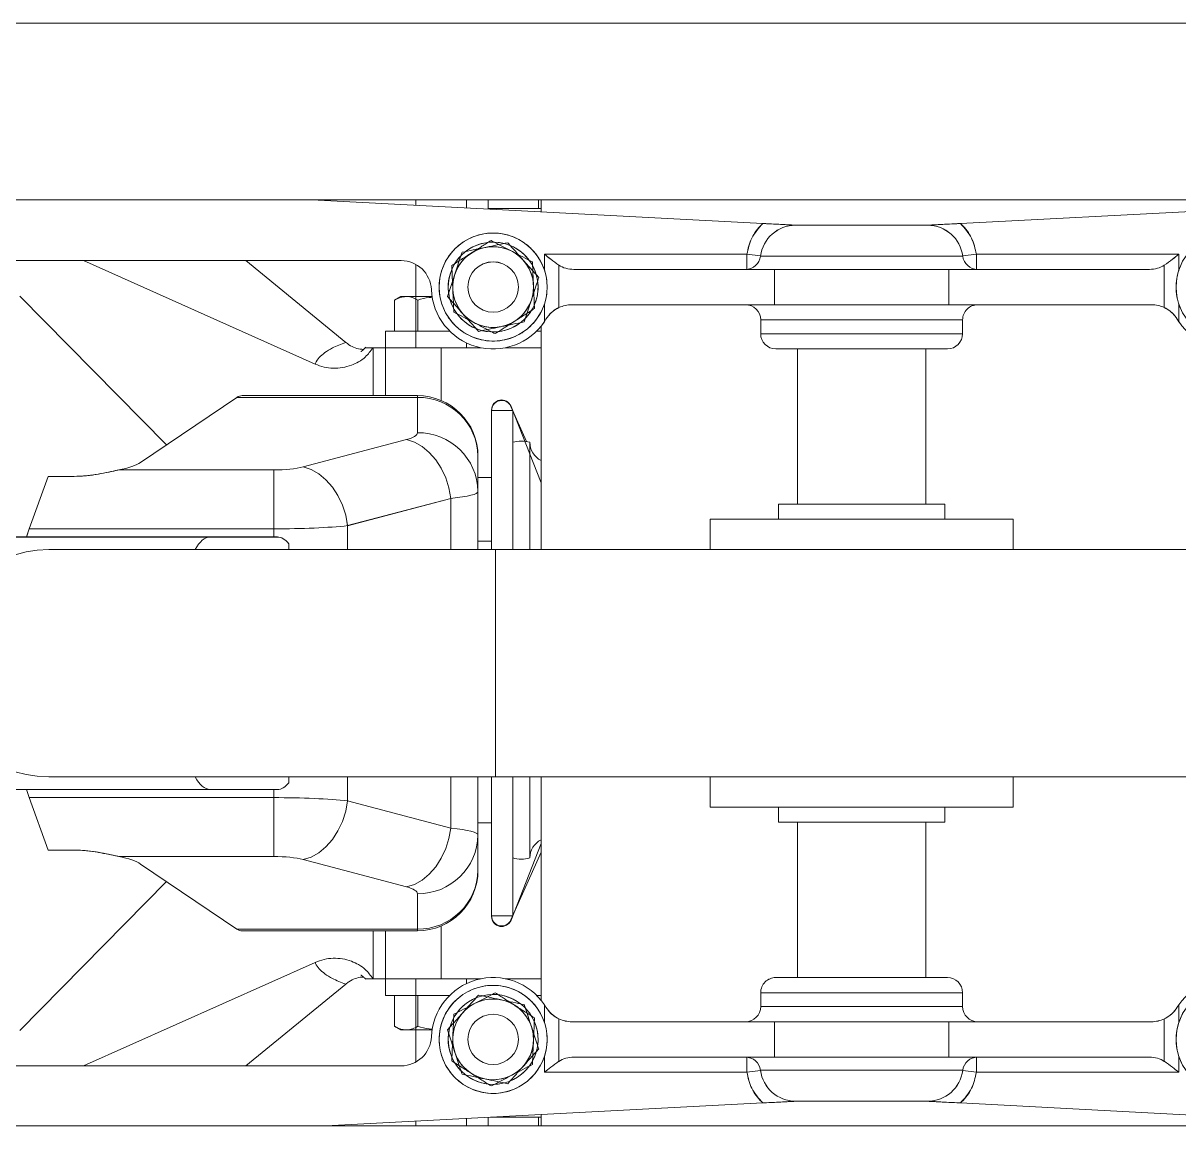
# Model space of a CAD drawing. Header units: inches. Extents: x -1851 to 6314, y -1304 to 4687.
# Drawn here: x -1573.46 to -1562.98, y 2500.35 to 2510.35 of the extents above; entities that cross this region are included whole.
import ezdxf

# ---------------------------------------------------------------- set-up
doc = ezdxf.new("R2010")
doc.units = ezdxf.units.IN
doc.header["$MEASUREMENT"] = 0
doc.layers.add('E-ARRY-TABL', color=9, linetype='Continuous')

# ---------------------------------------------------------------- blocks, each defined once
blk = doc.blocks.new('2.2.1_8 Mid Plan View')
at = {"color": 7, "linetype": 'Continuous', "lineweight": 15}
for p, q in [((26.705, -3.73684), (26.705, 2.68042)), ((27.3067, 2.68042), (27.3067, -3.73684)), ((27.42153, 2.56559), (27.42153, -3.62201)), ((27.29133, -0.46404), (27.3067, -0.17084)), ((26.71988, -0.46404), (26.705, -0.18001)), ((26.93179, -0.29035), (26.93179, -0.42979)), ((27.07942, -0.42979), (27.07942, -0.29035)), ((26.73986, -0.45363), (26.73986, -0.32202)), ((26.78367, -0.32202), (26.78211, -0.32303)), ((27.22911, -0.32303), (27.22754, -0.32202)), ((27.27135, -0.32202), (27.27135, -0.45363)), ((26.77453, -0.33148), (26.74694, -0.33148)), ((27.26428, -0.33148), (27.23668, -0.33148)), ((26.7497, -0.47148), (26.7497, -0.34118)), ((26.77267, -0.33983), (26.77267, -0.47148)), ((27.23854, -0.47148), (27.23854, -0.33983)), ((27.26151, -0.34118), (27.26151, -0.47148)), ((26.9121, -0.62663), (26.9121, -0.42979)), ((26.9121, -0.42979), (26.93179, -0.42979)), ((26.93179, -0.62663), (26.93179, -0.42979)), ((27.07942, -0.62663), (27.07942, -0.42979)), ((27.07942, -0.42979), (27.09911, -0.42979)), ((27.09911, -0.62663), (27.09911, -0.42979)), ((26.79153, -0.46259), (26.78251, -0.46259)), ((27.2287, -0.46259), (27.21968, -0.46259)), ((26.7497, -0.47148), (26.77267, -0.47148)), ((26.7497, -0.58494), (26.7497, -0.47148)), ((26.77267, -0.47148), (26.77267, -0.58494)), ((26.80138, -0.47244), (26.80138, -0.58398)), ((27.20984, -0.58398), (27.20984, -0.47244)), ((27.23854, -0.58494), (27.23854, -0.47148)), ((27.26151, -0.47148), (27.23854, -0.47148)), ((27.26151, -0.47148), (27.26151, -0.58494)), ((26.9121, -0.47408), (26.90226, -0.47408)), ((26.90226, -0.58234), (26.90226, -0.47408)), ((27.10895, -0.47408), (27.09911, -0.47408)), ((27.10895, -0.58234), (27.10895, -0.47408)), ((26.721, -0.48573), (26.72097, -0.48487)), ((26.721, -0.57112), (26.721, -0.4853)), ((26.90226, -0.48654), (26.80138, -0.48654)), ((27.20984, -0.48654), (27.10895, -0.48654)), ((27.29022, -0.4853), (27.29022, -0.57112)), ((26.80138, -0.56988), (26.90226, -0.56988)), ((27.10895, -0.56988), (27.20984, -0.56988)), ((27.29022, -0.57069), (27.29024, -0.57155)), ((26.7497, -0.58494), (26.77267, -0.58494)), ((26.7497, -0.71524), (26.7497, -0.58494)), ((26.77267, -0.58494), (26.77267, -0.71659)), ((26.90226, -0.58234), (26.9121, -0.58234)), ((27.09911, -0.58234), (27.10895, -0.58234)), ((27.26151, -0.58494), (27.23854, -0.58494)), ((27.23854, -0.71659), (27.23854, -0.58494)), ((27.26151, -0.58494), (27.26151, -0.71524)), ((26.71988, -0.59238), (26.705, -0.87641)), ((27.29133, -0.59238), (27.3067, -0.88558)), ((26.78251, -0.59383), (26.79153, -0.59383)), ((27.21968, -0.59383), (27.2287, -0.59383)), ((26.73986, -0.7344), (26.73986, -0.60279)), ((27.27135, -0.60279), (27.27135, -0.7344)), ((26.9121, -0.62663), (26.93179, -0.62663)), ((26.93179, -0.62663), (26.93179, -0.76607)), ((27.07942, -0.76607), (27.07942, -0.62663)), ((27.07942, -0.62663), (27.09911, -0.62663)), ((26.74694, -0.72494), (26.77453, -0.72494)), ((27.23668, -0.72494), (27.26428, -0.72494)), ((26.78211, -0.73339), (26.78367, -0.7344)), ((27.22754, -0.7344), (27.22911, -0.73339)), ((26.705, -0.73654), (26.71233, -0.73654)), ((26.705, -0.73818), (26.71061, -0.73818)), ((26.71061, -0.73818), (26.71061, -0.73654)), ((26.71061, -0.73818), (26.71061, -0.76936)), ((26.78656, -0.73654), (26.93179, -0.73654)), ((26.78981, -0.7395), (26.78981, -0.73654)), ((26.88279, -0.73654), (26.83877, -0.75615)), ((27.07942, -0.73654), (27.22465, -0.73654)), ((27.12283, -0.73654), (27.17252, -0.75604)), ((27.21063, -0.75977), (27.21063, -0.73654)), ((27.29889, -0.73654), (27.3067, -0.73654)), ((27.30115, -0.73654), (27.30115, -0.73818)), ((27.30115, -0.77099), (27.30115, -0.73818)), ((27.30115, -0.73818), (27.3067, -0.73818)), ((26.87906, -0.74387), (26.93179, -0.74387)), ((26.93179, -0.75496), (26.84144, -0.75496)), ((26.84144, -0.75496), (26.84144, -0.76871)), ((27.16977, -0.75496), (27.07942, -0.75496)), ((27.16977, -0.76871), (27.16977, -0.75496)), ((26.93179, -0.76607), (26.93179, -1.05642)), ((27.07942, -1.05642), (27.07942, -0.76607)), ((26.71052, -0.77099), (26.705, -0.77099)), ((26.84144, -0.76871), (26.84144, -0.76871)), ((26.84144, -0.76871), (26.93179, -0.76871)), ((26.90186, -0.76871), (26.90186, -0.77755)), ((27.07942, -0.76871), (27.16977, -0.76871)), ((27.17012, -0.76871), (27.16977, -0.76871)), ((27.3067, -0.77099), (27.30115, -0.77099)), ((26.87109, -0.77755), (26.89408, -0.77755)), ((26.89408, -0.77755), (26.93179, -0.77755)), ((27.07942, -0.77755), (27.11713, -0.77755)), ((27.11713, -0.77755), (27.14012, -0.77755)), ((27.21063, -0.80152), (27.21063, -0.77565)), ((27.2138, -0.78511), (27.21063, -0.78511)), ((27.3067, -0.78511), (27.30143, -0.78511)), ((26.78981, -0.83761), (26.78981, -0.79592)), ((26.89848, -0.79512), (26.91622, -0.86225)), ((27.09499, -0.86225), (27.11273, -0.79512)), ((27.21063, -0.80152), (27.21063, -0.84572)), ((26.76734, -0.80742), (26.76734, -0.82425)), ((26.78981, -0.81667), (26.76968, -0.81667)), ((26.83172, -0.93077), (26.83172, -0.81692)), ((26.83286, -0.81692), (26.83172, -0.81692)), ((26.83286, -0.9342), (26.83286, -0.81692)), ((26.85585, -0.81692), (26.83286, -0.81692)), ((27.17835, -0.81692), (27.15536, -0.81692)), ((27.17835, -0.9342), (27.17835, -0.81692)), ((27.17949, -0.81692), (27.17835, -0.81692)), ((27.17949, -0.93077), (27.17949, -0.81692)), ((27.21063, -0.81792), (27.26474, -0.81792)), ((27.30315, -0.81792), (27.3067, -0.81792)), ((26.76734, -0.82776), (26.76734, -0.82425)), ((26.87799, -0.89107), (26.86025, -0.82395)), ((27.15097, -0.82395), (27.13322, -0.89107)), ((26.74396, -0.82753), (26.74396, -1.13761)), ((26.76734, -0.82776), (26.76968, -0.83182)), ((26.78981, -0.83182), (26.76968, -0.83182)), ((27.26725, -1.13761), (27.26725, -0.82753)), ((26.83172, -0.83761), (26.78981, -0.83761)), ((27.21063, -0.84572), (27.17949, -0.84572)), ((27.21063, -0.84572), (27.21063, -0.85073)), ((27.26725, -0.92847), (27.21407, -0.86345)), ((27.26725, -1.03391), (27.19997, -0.88333)), ((26.92798, -0.90058), (26.93179, -0.90058)), ((27.07942, -0.90058), (27.08323, -0.90058)), ((26.92359, -0.95162), (26.92359, -0.90787)), ((27.08763, -0.95162), (27.08763, -0.90787)), ((26.88005, -1.01105), (26.88005, -0.91029)), ((26.91828, -0.91029), (26.88005, -0.91029)), ((26.91828, -0.91029), (26.91828, -1.06915)), ((27.09293, -1.06915), (27.09293, -0.91029)), ((27.09293, -0.91029), (27.13117, -0.91029)), ((27.13117, -0.91029), (27.13117, -1.01105)), ((26.83286, -0.9342), (26.87515, -0.99686)), ((27.13606, -0.99686), (27.17835, -0.9342)), ((26.92359, -1.14664), (26.92359, -0.95162)), ((27.08763, -1.14664), (27.08763, -0.95162)), ((27.14748, -0.97994), (27.24418, -1.07532)), ((26.88418, -1.05699), (26.88418, -1.04001)), ((27.12703, -1.04001), (27.12703, -1.05699)), ((26.91828, -1.06915), (26.88418, -1.05699)), ((27.12703, -1.05699), (27.09293, -1.06915)), ((26.92359, -1.07104), (26.91828, -1.06915)), ((27.09293, -1.06915), (27.08763, -1.07104))]:
    blk.add_line(p, q, dxfattribs=at)
at = {"color": 8, "linetype": 'Continuous', "lineweight": 15}
for p, q in [((26.73986, -0.32202), (26.75011, -0.32202)), ((26.77226, -0.32202), (26.78367, -0.32202)), ((27.22754, -0.32202), (27.23895, -0.32202)), ((27.2611, -0.32202), (27.27135, -0.32202)), ((26.741, -0.46253), (26.73986, -0.45363)), ((26.74966, -0.45363), (26.73986, -0.45363)), ((27.27135, -0.45363), (27.26155, -0.45363)), ((27.27135, -0.45363), (27.27022, -0.46253)), ((26.74109, -0.46252), (26.74109, -0.5939)), ((26.78251, -0.46259), (26.78251, -0.59383)), ((26.79153, -0.59383), (26.79153, -0.46259)), ((27.21968, -0.46259), (27.21968, -0.59383)), ((27.2287, -0.59383), (27.2287, -0.46259)), ((27.27012, -0.5939), (27.27012, -0.46252)), ((26.73986, -0.60279), (26.741, -0.59389)), ((27.27022, -0.59389), (27.27135, -0.60279)), ((26.73986, -0.60279), (26.74966, -0.60279)), ((27.26155, -0.60279), (27.27135, -0.60279)), ((26.75011, -0.7344), (26.73986, -0.7344)), ((26.78367, -0.7344), (26.77226, -0.7344)), ((27.23895, -0.7344), (27.22754, -0.7344)), ((27.27135, -0.7344), (27.2611, -0.7344)), ((27.07942, -0.76607), (26.93179, -0.76607)), ((26.93179, -0.79512), (26.89848, -0.79512)), ((27.11273, -0.79512), (27.07942, -0.79512)), ((27.17635, -0.80152), (27.21063, -0.80152)), ((26.91622, -0.86225), (26.93179, -0.86225)), ((27.07942, -0.86225), (27.09499, -0.86225)), ((26.92359, -0.91029), (26.91828, -0.91029)), ((27.09293, -0.91029), (27.08763, -0.91029))]:
    blk.add_line(p, q, dxfattribs=at)
at = {"color": 7, "linetype": 'Continuous', "lineweight": 15, "flags": 128}
for points in [[(26.89848, -0.79512), (26.8917, -0.7964), (26.88513, -0.79852), (26.87896, -0.80144), (26.87341, -0.80504), (26.86862, -0.80923), (26.86476, -0.81388), (26.86194, -0.81883), (26.86025, -0.82395)], [(27.11273, -0.79512), (27.11952, -0.7964), (27.12609, -0.79852), (27.13225, -0.80144), (27.13781, -0.80504), (27.14259, -0.80923), (27.14645, -0.81388), (27.14927, -0.81883), (27.15097, -0.82395)], [(26.91622, -0.86225), (26.90944, -0.86352), (26.90287, -0.86565), (26.89671, -0.86856), (26.89115, -0.87217), (26.88637, -0.87636), (26.8825, -0.881), (26.87968, -0.88596), (26.87799, -0.89107)], [(27.09499, -0.86225), (27.10177, -0.86352), (27.10835, -0.86565), (27.11451, -0.86856), (27.12006, -0.87217), (27.12485, -0.87636), (27.12871, -0.881), (27.13153, -0.88596), (27.13322, -0.89107)]]:
    blk.add_lwpolyline(points, dxfattribs=at)
at = {"color": 7, "linetype": 'Continuous', "lineweight": 15}
for centre in [(26.76119, -0.76771), (27.25003, -0.76771)]:
    blk.add_circle(centre, 0.0164, dxfattribs=at)
for centre, radius, start, end in [((26.76119, -0.28871), 0.04019, 304.01996, 87.64472), ((27.25003, -0.28871), 0.04019, 92.35528, 235.98004), ((26.76119, -0.28871), 0.0351, 243.15411, 254.40411), ((26.76119, -0.28871), 0.0351, 254.40411, 265.65411), ((26.76119, -0.28871), 0.0351, 276.90411, 288.15411), ((26.76119, -0.28871), 0.0351, 288.15411, 299.40411), ((27.25003, -0.28871), 0.0351, 245.6824, 256.9324), ((27.25003, -0.28871), 0.0351, 256.9324, 268.1824), ((27.25003, -0.28871), 0.0351, 279.4324, 290.6824), ((26.76119, -0.28871), 0.0351, 265.65411, 276.90411), ((27.25003, -0.28871), 0.0351, 268.1824, 279.4324), ((26.79235, -0.33983), 0.01968, 154.88049, 180), ((27.21886, -0.33983), 0.01968, 0, 25.11951), ((26.73986, -0.45275), 0.00984, 277.18076, 0), ((26.78251, -0.45275), 0.00984, 180, 270), ((27.2287, -0.45275), 0.00984, 270, 0), ((27.27135, -0.45275), 0.00984, 180, 262.81924), ((26.74396, -0.4853), 0.02297, 97.18076, 180), ((26.79153, -0.47244), 0.00984, 0, 90), ((27.21968, -0.47244), 0.00984, 90, 180), ((27.26725, -0.4853), 0.02297, 0, 82.81924), ((26.74396, -0.57112), 0.02297, 180, 262.81924), ((27.26725, -0.57112), 0.02297, 277.18076, 0), ((26.79153, -0.58398), 0.00984, 270, 0), ((27.21968, -0.58398), 0.00984, 180, 270), ((26.73986, -0.60367), 0.00984, 0, 82.81924), ((26.78251, -0.60367), 0.00984, 90, 180), ((27.2287, -0.60367), 0.00984, 0, 90), ((27.27135, -0.60367), 0.00984, 97.18076, 180), ((26.79235, -0.71659), 0.01968, 180, 205.11951), ((27.21886, -0.71659), 0.01968, 334.88049, 0), ((26.76119, -0.76771), 0.0351, 109.43288, 120.68288), ((26.76119, -0.76771), 0.0351, 98.18288, 109.43288), ((26.76119, -0.76771), 0.0351, 86.93288, 98.18288), ((26.76119, -0.76771), 0.04019, 272.35528, 55.98004), ((26.76119, -0.76771), 0.0351, 75.68288, 86.93288), ((26.76119, -0.76771), 0.0351, 64.43288, 75.68288), ((26.76119, -0.76771), 0.0351, 53.18288, 64.43288), ((27.25003, -0.76771), 0.04019, 124.01996, 267.64472), ((27.25003, -0.76771), 0.0351, 113.90506, 125.15506), ((27.25003, -0.76771), 0.0351, 102.65506, 113.90506), ((27.25003, -0.76771), 0.0351, 91.40506, 102.65506), ((27.25003, -0.76771), 0.0351, 80.15506, 91.40506), ((27.25003, -0.76771), 0.0351, 68.90506, 80.15506), ((27.25003, -0.76771), 0.0351, 57.65506, 68.90506), ((26.76119, -0.76771), 0.0351, 131.93288, 143.18288), ((26.76119, -0.76771), 0.0351, 120.68288, 131.93288), ((26.76119, -0.76771), 0.02625, 92.55788, 152.55788), ((26.76119, -0.76771), 0.0292, 92.55788, 116.79583), ((26.76119, -0.76771), 0.0292, 67.40745, 92.55788), ((26.76119, -0.76771), 0.02625, 32.55788, 92.55788), ((26.76119, -0.76771), 0.0292, 8.73124, 56.20839), ((26.76119, -0.76771), 0.0351, 41.93288, 53.18288), ((26.87906, -0.73075), 0.01312, 270, 333.81634), ((27.25003, -0.76771), 0.0351, 136.40506, 147.65506), ((27.25003, -0.76771), 0.02625, 108.28006, 168.28006), ((27.25003, -0.76771), 0.0351, 125.15506, 136.40506), ((27.25003, -0.76771), 0.0292, 108.28006, 132.51802), ((27.25003, -0.76771), 0.0292, 83.12964, 108.28006), ((27.25003, -0.76771), 0.02625, 48.28006, 108.28006), ((27.25003, -0.76771), 0.0292, 24.45342, 71.93058), ((27.25003, -0.76771), 0.0351, 46.40506, 57.65506), ((27.25003, -0.76771), 0.0351, 35.15506, 46.40506), ((26.76119, -0.76771), 0.0351, 143.18288, 154.43288), ((26.76119, -0.76771), 0.0292, 128.30288, 177.95703), ((26.76119, -0.76771), 0.0351, 30.68288, 41.93288), ((26.76119, -0.76771), 0.0351, 19.43288, 30.68288), ((26.89794, -0.74942), 0.01968, 163.6403, 196.3597), ((27.25003, -0.76771), 0.0351, 147.65506, 158.90506), ((27.25003, -0.76771), 0.0292, 144.02506, 193.67922), ((27.25003, -0.76771), 0.02625, 348.28006, 48.28006), ((27.25003, -0.76771), 0.0351, 23.90506, 35.15506), ((26.76119, -0.76771), 0.0351, 154.43288, 165.68288), ((26.76119, -0.76771), 0.02625, 152.55788, 212.55788), ((26.76119, -0.76771), 0.02625, 332.55788, 32.55788), ((26.76119, -0.76771), 0.0351, 8.18288, 19.43288), ((26.84144, -0.76215), 0.00656, 114.01515, 270), ((27.17012, -0.76215), 0.00656, 270, 68.57364), ((27.25003, -0.76771), 0.0351, 158.90506, 170.15506), ((27.25003, -0.76771), 0.0351, 12.65506, 23.90506), ((26.76119, -0.76771), 0.0351, 176.93288, 188.18288), ((26.76119, -0.76771), 0.0351, 165.68288, 176.93288), ((26.76119, -0.76771), 0.0351, 356.93288, 8.18288), ((27.25003, -0.76771), 0.0351, 170.15506, 181.40506), ((27.25003, -0.76771), 0.02625, 168.28006, 228.28006), ((27.25003, -0.76771), 0.0292, 324.37687, 12.67514), ((27.25003, -0.76771), 0.0351, 1.40506, 12.65506), ((26.76119, -0.76771), 0.0351, 188.18288, 199.43288), ((26.76119, -0.76771), 0.0292, 188.9922, 236.0844), ((26.76119, -0.76771), 0.0292, 308.65468, 356.95295), ((26.76119, -0.76771), 0.0351, 345.68288, 356.93288), ((27.25003, -0.76771), 0.0351, 181.40506, 192.65506), ((27.25003, -0.76771), 0.02625, 288.28006, 348.28006), ((27.25003, -0.76771), 0.0351, 350.15506, 1.40506), ((26.76119, -0.76771), 0.0351, 199.43288, 210.68288), ((26.76119, -0.76771), 0.02625, 272.55788, 332.55788), ((26.76119, -0.76771), 0.0351, 334.43288, 345.68288), ((26.87109, -0.81692), 0.03937, 90, 180), ((26.8717, -0.81638), 0.03884, 90.88733, 180.79366), ((26.89469, -0.81638), 0.03884, 90.88733, 180.79366), ((27.11653, -0.81638), 0.03884, 359.20634, 89.11267), ((27.13952, -0.81638), 0.03884, 359.20634, 89.11267), ((27.14012, -0.81692), 0.03937, 0, 90), ((27.25003, -0.76771), 0.0351, 192.65506, 203.90506), ((27.25003, -0.76771), 0.0292, 204.71439, 251.80658), ((27.25003, -0.76771), 0.0351, 327.65506, 338.90506), ((27.25003, -0.76771), 0.0351, 338.90506, 350.15506), ((26.76119, -0.76771), 0.0351, 210.68288, 221.93288), ((26.76119, -0.76771), 0.02625, 212.55788, 272.55788), ((26.76119, -0.76771), 0.0351, 323.18288, 334.43288), ((27.25003, -0.76771), 0.0351, 203.90506, 215.15506), ((27.25003, -0.76771), 0.0351, 215.15506, 226.40506), ((27.25003, -0.76771), 0.02625, 228.28006, 288.28006), ((27.25003, -0.76771), 0.0351, 316.40506, 327.65506), ((26.76119, -0.76771), 0.0351, 221.93288, 233.18288), ((26.76119, -0.76771), 0.0351, 233.18288, 244.43288), ((26.76119, -0.76771), 0.0292, 246.87351, 297.22169), ((26.76119, -0.76771), 0.0351, 300.68288, 311.93288), ((26.76119, -0.76771), 0.0351, 311.93288, 323.18288), ((27.25003, -0.76771), 0.0351, 226.40506, 237.65506), ((27.25003, -0.76771), 0.0292, 262.59569, 312.94388), ((27.25003, -0.76771), 0.0351, 305.15506, 316.40506), ((26.76119, -0.76771), 0.0351, 244.43288, 255.68288), ((26.76119, -0.76771), 0.0351, 255.68288, 266.93288), ((26.76119, -0.76771), 0.0351, 266.93288, 278.18288), ((26.76119, -0.76771), 0.0351, 278.18288, 289.43288), ((26.76119, -0.76771), 0.0351, 289.43288, 300.68288), ((27.25003, -0.76771), 0.0351, 237.65506, 248.90506), ((27.25003, -0.76771), 0.0351, 248.90506, 260.15506), ((27.25003, -0.76771), 0.0351, 260.15506, 271.40506), ((27.25003, -0.76771), 0.0351, 271.40506, 282.65506), ((27.25003, -0.76771), 0.0351, 282.65506, 293.90506), ((27.25003, -0.76771), 0.0351, 293.90506, 305.15506), ((26.76365, -0.82753), 0.01968, 92.35528, 180), ((27.24757, -0.82753), 0.01968, 0, 87.64472), ((27.00561, -1.05642), 0.07382, 180, 0)]:
    blk.add_arc(centre, radius, start, end, dxfattribs=at)
for centre, major_axis, ratio, start_param, end_param in [((26.73986, -0.34118), (0, 0.01395), 0.70539, 4.712389, 5.481174), ((27.27135, -0.34118), (0, 0.01395), 0.70539, 0.802011, 1.570796), ((26.73986, -0.71524), (0, 0.01395), 0.70539, 3.943604, 4.712389), ((27.27135, -0.71524), (0, 0.01395), 0.70539, 1.570796, 2.339581), ((26.89408, -0.84317), (0, 0.06562), 0.09834, 5.533966, 6.283185), ((27.11713, -0.84317), (0, 0.06562), 0.09834, 0, 0.749219), ((26.85585, -0.84317), (0, 0.02625), 0.24585, 5.533966, 6.283185), ((27.15536, -0.84317), (0, 0.02625), 0.24585, 0, 0.749219), ((26.91183, -0.91029), (0, 0.06562), 0.09834, 4.712389, 5.533966), ((27.09939, -0.91029), (0, 0.06562), 0.09834, 0.749219, 1.570796), ((26.8736, -0.91029), (0, 0.02625), 0.24585, 4.712389, 5.533966), ((27.13762, -0.91029), (0, 0.02625), 0.24585, 0.749219, 1.570796), ((26.95639, -0.90787), (0.03281, 0), 0.444444, 2.617994, 3.141593), ((27.05482, -0.90787), (0.03281, 0), 0.444444, 0, 0.523599), ((26.87109, -0.93077), (0.03937, 0), 0.364309, 3.141593, 3.382662), ((27.14012, -0.93077), (0.03937, 0), 0.364309, 6.042116, 6.283185), ((26.95639, -0.95162), (0.03281, 0), 0.444444, 3.141593, 3.864327), ((27.05482, -0.95162), (0.03281, 0), 0.444444, 5.560451, 6.283185), ((26.87128, -1.04001), (0, 0.04593), 0.24585, 5.394785, 5.93382), ((27.13993, -1.04001), (0, 0.04593), 0.24585, 0.349365, 0.8884)]:
    blk.add_ellipse(centre, major_axis=major_axis, ratio=ratio, start_param=start_param, end_param=end_param, dxfattribs=at)
for points, knots in [([(26.73986, -0.32202), (26.73987, -0.32203), (26.74096, -0.32343), (26.74351, -0.3267), (26.74569, -0.32974), (26.74694, -0.33148)], [0, 0, 0, 0, 0.003777, 0.432324, 1, 1, 1, 1]), ([(27.26428, -0.33148), (27.26552, -0.32974), (27.26771, -0.3267), (27.27026, -0.32343), (27.27134, -0.32203), (27.27135, -0.32202)], [0, 0, 0, 0, 0.567676, 0.996223, 1, 1, 1, 1]), ([(26.78211, -0.32303), (26.78064, -0.32409), (26.77769, -0.32623), (26.77549, -0.32951), (26.77467, -0.33119), (26.77453, -0.33148)], [0, 0, 0, 0, 0.451634, 0.905839, 1, 1, 1, 1]), ([(27.23668, -0.33148), (27.23598, -0.33019), (27.23457, -0.32761), (27.23168, -0.32472), (27.22972, -0.32343), (27.22911, -0.32303)], [0, 0, 0, 0, 0.40927, 0.81718, 1, 1, 1, 1]), ([(26.71988, -0.46404), (26.72012, -0.46378), (26.72284, -0.46086), (26.72912, -0.45608), (26.73628, -0.45445), (26.73986, -0.45363)], [0, 0, 0, 0, 0.045613, 0.522765, 1, 1, 1, 1]), ([(27.27135, -0.45363), (27.27498, -0.45442), (27.28256, -0.45607), (27.28832, -0.46131), (27.29133, -0.46404)], [0, 0, 0, 0, 0.477569, 1, 1, 1, 1]), ([(26.72097, -0.48487), (26.7209, -0.4834), (26.72074, -0.48041), (26.72042, -0.47435), (26.72013, -0.46876), (26.71992, -0.46483), (26.71988, -0.46404)], [0, 0, 0, 0, 0.238972, 0.483667, 0.895277, 1, 1, 1, 1]), ([(27.29133, -0.46404), (27.2912, -0.46657), (27.29086, -0.4731), (27.29049, -0.48), (27.29028, -0.48404), (27.29024, -0.48487)], [0, 0, 0, 0, 0.334113, 0.862931, 1, 1, 1, 1]), ([(26.71988, -0.59238), (26.72002, -0.58985), (26.72036, -0.58332), (26.72072, -0.57642), (26.72093, -0.57238), (26.72097, -0.57155)], [0, 0, 0, 0, 0.334113, 0.862931, 1, 1, 1, 1]), ([(27.29024, -0.57155), (27.29032, -0.57302), (27.29047, -0.57601), (27.29079, -0.58207), (27.29108, -0.58766), (27.29129, -0.59158), (27.29133, -0.59238)], [0, 0, 0, 0, 0.238972, 0.483667, 0.895277, 1, 1, 1, 1]), ([(26.73986, -0.60279), (26.73624, -0.602), (26.72865, -0.60034), (26.72289, -0.59511), (26.71988, -0.59238)], [0, 0, 0, 0, 0.477569, 1, 1, 1, 1]), ([(27.29133, -0.59238), (27.29109, -0.59264), (27.28838, -0.59555), (27.2821, -0.60033), (27.27493, -0.60197), (27.27135, -0.60279)], [0, 0, 0, 0, 0.045613, 0.522765, 1, 1, 1, 1]), ([(26.74694, -0.72494), (26.74569, -0.72668), (26.74351, -0.72972), (26.74096, -0.73299), (26.73987, -0.73438), (26.73986, -0.7344)], [0, 0, 0, 0, 0.567676, 0.996223, 1, 1, 1, 1]), ([(26.77453, -0.72494), (26.77524, -0.72623), (26.77664, -0.72881), (26.77953, -0.7317), (26.7815, -0.73299), (26.78211, -0.73339)], [0, 0, 0, 0, 0.40927, 0.81718, 1, 1, 1, 1]), ([(27.22911, -0.73339), (27.23057, -0.73233), (27.23352, -0.73019), (27.23572, -0.72691), (27.23654, -0.72523), (27.23668, -0.72494)], [0, 0, 0, 0, 0.451634, 0.905839, 1, 1, 1, 1]), ([(27.27135, -0.7344), (27.27134, -0.73438), (27.27026, -0.73299), (27.26771, -0.72972), (27.26552, -0.72668), (27.26428, -0.72494)], [0, 0, 0, 0, 0.003777, 0.432324, 1, 1, 1, 1]), ([(26.73789, -0.75561), (26.73806, -0.75529), (26.73931, -0.75288), (26.74168, -0.74833), (26.7438, -0.74423), (26.74488, -0.74216)], [0, 0, 0, 0, 0.070086, 0.530782, 1, 1, 1, 1]), ([(26.74488, -0.74216), (26.74615, -0.74211), (26.75108, -0.74189), (26.75621, -0.74166), (26.76002, -0.74149)], [0, 0, 0, 0, 0.257551, 1, 1, 1, 1]), ([(26.76002, -0.74149), (26.76139, -0.74143), (26.76652, -0.7412), (26.77151, -0.74097), (26.77515, -0.74081)], [0, 0, 0, 0, 0.268634, 1, 1, 1, 1]), ([(26.77515, -0.74081), (26.77648, -0.74289), (26.77915, -0.74707), (26.78191, -0.7514), (26.78331, -0.75358)], [0, 0, 0, 0, 0.495458, 1, 1, 1, 1]), ([(27.24179, -0.74279), (27.24049, -0.74322), (27.23562, -0.74483), (27.23087, -0.74639), (27.22741, -0.74754)], [0, 0, 0, 0, 0.268634, 1, 1, 1, 1]), ([(27.25618, -0.73803), (27.25497, -0.73843), (27.25028, -0.73998), (27.24541, -0.74159), (27.24179, -0.74279)], [0, 0, 0, 0, 0.257551, 1, 1, 1, 1]), ([(27.26749, -0.74812), (27.26723, -0.74788), (27.2652, -0.74607), (27.26137, -0.74266), (27.25792, -0.73958), (27.25618, -0.73803)], [0, 0, 0, 0, 0.070086, 0.530782, 1, 1, 1, 1]), ([(27.22741, -0.74754), (27.22691, -0.74995), (27.2259, -0.75481), (27.22485, -0.75984), (27.22433, -0.76238)], [0, 0, 0, 0, 0.495458, 1, 1, 1, 1]), ([(27.2788, -0.7582), (27.27697, -0.75656), (27.27326, -0.75326), (27.26943, -0.74984), (27.26749, -0.74812)], [0, 0, 0, 0, 0.495458, 1, 1, 1, 1]), ([(26.73091, -0.76906), (26.73204, -0.76688), (26.73433, -0.76247), (26.7367, -0.75791), (26.73789, -0.75561)], [0, 0, 0, 0, 0.495458, 1, 1, 1, 1]), ([(26.78331, -0.75358), (26.7835, -0.75389), (26.78497, -0.75618), (26.78773, -0.7605), (26.79021, -0.76439), (26.79146, -0.76636)], [0, 0, 0, 0, 0.070086, 0.530782, 1, 1, 1, 1]), ([(27.27573, -0.77304), (27.2758, -0.77269), (27.27635, -0.77002), (27.27739, -0.765), (27.27833, -0.76048), (27.2788, -0.7582)], [0, 0, 0, 0, 0.070086, 0.530782, 1, 1, 1, 1]), ([(27.22433, -0.76238), (27.22425, -0.76273), (27.2237, -0.76539), (27.22266, -0.77041), (27.22172, -0.77493), (27.22125, -0.77721)], [0, 0, 0, 0, 0.070086, 0.530782, 1, 1, 1, 1]), ([(26.73907, -0.78183), (26.73887, -0.78153), (26.73741, -0.77924), (26.73465, -0.77491), (26.73216, -0.77102), (26.73091, -0.76906)], [0, 0, 0, 0, 0.070086, 0.530782, 1, 1, 1, 1]), ([(26.79146, -0.76636), (26.79033, -0.76854), (26.78804, -0.77295), (26.78567, -0.7775), (26.78448, -0.7798)], [0, 0, 0, 0, 0.495458, 1, 1, 1, 1]), ([(27.27265, -0.78788), (27.27315, -0.78547), (27.27416, -0.7806), (27.2752, -0.77558), (27.27573, -0.77304)], [0, 0, 0, 0, 0.495458, 1, 1, 1, 1]), ([(26.78448, -0.7798), (26.78431, -0.78012), (26.78306, -0.78254), (26.7807, -0.78709), (26.77857, -0.79118), (26.7775, -0.79325)], [0, 0, 0, 0, 0.070086, 0.530782, 1, 1, 1, 1]), ([(27.22125, -0.77721), (27.22309, -0.77885), (27.22679, -0.78216), (27.23063, -0.78557), (27.23256, -0.7873)], [0, 0, 0, 0, 0.495458, 1, 1, 1, 1]), ([(26.74722, -0.7946), (26.7459, -0.79253), (26.74322, -0.78834), (26.74046, -0.78402), (26.73907, -0.78183)], [0, 0, 0, 0, 0.495458, 1, 1, 1, 1]), ([(27.23256, -0.7873), (27.23283, -0.78754), (27.23486, -0.78935), (27.23869, -0.79276), (27.24213, -0.79583), (27.24387, -0.79738)], [0, 0, 0, 0, 0.070086, 0.530782, 1, 1, 1, 1]), ([(27.27265, -0.78788), (27.27144, -0.78828), (27.26675, -0.78983), (27.26188, -0.79143), (27.25826, -0.79263)], [0, 0, 0, 0, 0.257551, 1, 1, 1, 1]), ([(26.74722, -0.7946), (26.74849, -0.79455), (26.75343, -0.79433), (26.75855, -0.7941), (26.76236, -0.79393)], [0, 0, 0, 0, 0.257551, 1, 1, 1, 1]), ([(26.76236, -0.79393), (26.76373, -0.79387), (26.76886, -0.79364), (26.77385, -0.79342), (26.7775, -0.79325)], [0, 0, 0, 0, 0.268634, 1, 1, 1, 1]), ([(27.25826, -0.79263), (27.25695, -0.79306), (27.25208, -0.79467), (27.24734, -0.79624), (27.24387, -0.79738)], [0, 0, 0, 0, 0.268634, 1, 1, 1, 1]), ([(26.76968, -0.81667), (26.76897, -0.81422), (26.76808, -0.81114), (26.76786, -0.80796), (26.76782, -0.80731)], [0, 0, 0, 0, 0.797157, 1, 1, 1, 1]), ([(26.76734, -0.82425), (26.76734, -0.82407), (26.76736, -0.82271), (26.76787, -0.82014), (26.76907, -0.81783), (26.76968, -0.81667)], [0, 0, 0, 0, 0.070086, 0.530782, 1, 1, 1, 1]), ([(26.76968, -0.83182), (26.76903, -0.83059), (26.7677, -0.82811), (26.76746, -0.82554), (26.76734, -0.82425)], [0, 0, 0, 0, 0.495458, 1, 1, 1, 1]), ([(27.19997, -0.88333), (27.19925, -0.88143), (27.19781, -0.87762), (27.19712, -0.87163), (27.19752, -0.86564), (27.19947, -0.85849), (27.20333, -0.85118), (27.20847, -0.84733), (27.21063, -0.84572)], [0, 0, 0, 0, 0.14503, 0.290095, 0.434984, 0.579854, 0.823987, 1, 1, 1, 1]), ([(27.20818, -0.85364), (27.20818, -0.85364), (27.20818, -0.85363), (27.20876, -0.85277), (27.20968, -0.85158), (27.21065, -0.85076), (27.21094, -0.85051)], [0, 0, 0, 0, 0.223337, 0.535365, 0.858587, 1, 1, 1, 1]), ([(27.20955, -0.85188), (27.20955, -0.85229), (27.2096, -0.85554), (27.21114, -0.85959), (27.21355, -0.86277), (27.21407, -0.86345)], [0, 0, 0, 0, 0.099429, 0.806731, 1, 1, 1, 1]), ([(27.21407, -0.86345), (27.21407, -0.86345), (27.213, -0.86668), (27.21087, -0.87174), (27.20745, -0.87727), (27.20412, -0.88103), (27.20161, -0.88271), (27.2002, -0.88325), (27.19997, -0.88333), (27.19997, -0.88333)], [0, 0, 0, 0, 0.000004, 0.286524, 0.497982, 0.714192, 0.95402, 0.999996, 1, 1, 1, 1]), ([(26.88418, -1.04001), (26.88412, -1.03763), (26.88399, -1.03279), (26.88304, -1.0258), (26.88178, -1.01917), (26.88072, -1.01434), (26.88019, -1.01175), (26.88005, -1.01105)], [0, 0, 0, 0, 0.225619, 0.458408, 0.683808, 0.914596, 1, 1, 1, 1]), ([(27.13117, -1.01105), (27.13073, -1.01311), (27.12985, -1.01728), (27.1284, -1.02436), (27.12732, -1.03197), (27.12703, -1.03728), (27.12703, -1.03998), (27.12703, -1.04001)], [0, 0, 0, 0, 0.245342, 0.49764, 0.743058, 0.997175, 1, 1, 1, 1])]:
    blk.add_open_spline(points, degree=3, knots=knots, dxfattribs=at)
blk = doc.blocks.new('2.2.1_8 End Plan View')
at = {"color": 7, "linetype": 'Continuous', "lineweight": 15}
for p, q in [((-0.30061, 2.68042), (-0.30061, -3.73684)), ((0.30109, -3.73684), (0.30109, 2.68042)), ((0.41592, -3.62201), (0.41592, 2.56559)), ((-0.07382, -1.05642), (-0.07382, 0)), ((0.07382, 0), (0.07382, -1.05642)), ((0.28572, -0.46404), (0.30109, -0.17084)), ((-0.28572, -0.46404), (-0.30061, -0.18001)), ((-0.26575, -0.32202), (-0.26575, -0.45363)), ((-0.2235, -0.32303), (-0.22193, -0.32202)), ((0.22193, -0.32202), (0.2235, -0.32303)), ((0.26575, -0.45363), (0.26575, -0.32202)), ((-0.25867, -0.33148), (-0.23108, -0.33148)), ((0.23108, -0.33148), (0.25867, -0.33148)), ((-0.2559, -0.34118), (-0.2559, -0.71524)), ((-0.23294, -0.71659), (-0.23294, -0.33983)), ((0.23294, -0.33983), (0.23294, -0.71659)), ((0.2559, -0.71524), (0.2559, -0.34118)), ((-0.0935, -0.62663), (-0.0935, -0.42979)), ((-0.07382, -0.42979), (-0.0935, -0.42979)), ((0.0935, -0.42979), (0.07382, -0.42979)), ((0.0935, -0.62663), (0.0935, -0.42979)), ((-0.22309, -0.46259), (-0.21407, -0.46259)), ((0.21407, -0.46259), (0.22309, -0.46259)), ((-0.2559, -0.47148), (-0.23294, -0.47148)), ((-0.20423, -0.58398), (-0.20423, -0.47244)), ((0.20423, -0.47244), (0.20423, -0.58398)), ((0.2559, -0.47148), (0.23294, -0.47148)), ((-0.10335, -0.47408), (-0.0935, -0.47408)), ((-0.10335, -0.58234), (-0.10335, -0.47408)), ((0.0935, -0.47408), (0.10335, -0.47408)), ((0.10335, -0.58234), (0.10335, -0.47408)), ((-0.28461, -0.4853), (-0.28461, -0.57112)), ((-0.20423, -0.48654), (-0.10335, -0.48654)), ((0.10335, -0.48654), (0.20423, -0.48654)), ((0.28461, -0.48573), (0.28463, -0.48487)), ((0.28461, -0.57112), (0.28461, -0.4853)), ((-0.28461, -0.57069), (-0.28463, -0.57155)), ((-0.10335, -0.56988), (-0.20423, -0.56988)), ((0.20423, -0.56988), (0.10335, -0.56988)), ((-0.2559, -0.58494), (-0.23294, -0.58494)), ((-0.0935, -0.58234), (-0.10335, -0.58234)), ((0.10335, -0.58234), (0.0935, -0.58234)), ((0.2559, -0.58494), (0.23294, -0.58494)), ((-0.28572, -0.59238), (-0.30061, -0.87641)), ((0.28572, -0.59238), (0.30109, -0.88558)), ((-0.21407, -0.59383), (-0.22309, -0.59383)), ((0.22309, -0.59383), (0.21407, -0.59383)), ((-0.26575, -0.60279), (-0.26575, -0.7344)), ((0.26575, -0.7344), (0.26575, -0.60279)), ((-0.07382, -0.62663), (-0.0935, -0.62663)), ((0.0935, -0.62663), (0.07382, -0.62663)), ((-0.23108, -0.72494), (-0.25867, -0.72494)), ((0.25867, -0.72494), (0.23108, -0.72494)), ((-0.22193, -0.7344), (-0.2235, -0.73339)), ((0.2235, -0.73339), (0.22193, -0.7344)), ((-0.29328, -0.73654), (-0.30061, -0.73654)), ((-0.295, -0.73818), (-0.30061, -0.73818)), ((-0.295, -0.76936), (-0.295, -0.73654)), ((-0.07382, -0.73654), (-0.21905, -0.73654)), ((-0.20502, -0.75977), (-0.20502, -0.73654)), ((-0.11722, -0.73654), (-0.16691, -0.75604)), ((0.21905, -0.73654), (0.07382, -0.73654)), ((0.2158, -0.7395), (0.2158, -0.73654)), ((0.30109, -0.73654), (0.29328, -0.73654)), ((0.29555, -0.73654), (0.29555, -0.77099)), ((0.30109, -0.73818), (0.29555, -0.73818)), ((0.14354, -0.74387), (0.07382, -0.74387)), ((0.14403, -0.74599), (0.16684, -0.75615)), ((-0.16416, -0.75496), (-0.07382, -0.75496)), ((-0.16416, -0.76871), (-0.16416, -0.75496)), ((0.07382, -0.75496), (0.16416, -0.75496)), ((0.16416, -0.75496), (0.16416, -0.76871)), ((-0.30061, -0.77099), (-0.29508, -0.77099)), ((-0.16451, -0.76871), (-0.07382, -0.76871)), ((0.16417, -0.76871), (0.07382, -0.76871)), ((0.0794, -0.77755), (0.0794, -0.76871)), ((0.12073, -0.76871), (0.12073, -0.77755)), ((0.29555, -0.77099), (0.30109, -0.77099)), ((-0.20502, -0.77565), (-0.20502, -0.85073)), ((-0.07382, -0.77755), (-0.13451, -0.77755)), ((0.13451, -0.77755), (0.07382, -0.77755)), ((-0.30061, -0.78511), (-0.29582, -0.78511)), ((-0.20819, -0.78511), (-0.20502, -0.78511)), ((-0.08939, -0.86225), (-0.10713, -0.79512)), ((0.10713, -0.79512), (0.08939, -0.86225)), ((0.2158, -0.83761), (0.2158, -0.79592)), ((0.23827, -0.82776), (0.23827, -0.80742)), ((-0.29754, -0.81792), (-0.30061, -0.81792)), ((-0.20502, -0.81792), (-0.25914, -0.81792)), ((-0.17388, -0.81692), (-0.14975, -0.81692)), ((-0.17388, -0.93077), (-0.17388, -0.81692)), ((-0.17274, -0.9342), (-0.17274, -0.81692)), ((0.14975, -0.81692), (0.17388, -0.81692)), ((0.17274, -0.9342), (0.17274, -0.81692)), ((0.17388, -0.93077), (0.17388, -0.81692)), ((0.2158, -0.81667), (0.23593, -0.81667)), ((-0.14536, -0.82395), (-0.12762, -0.89107)), ((0.12762, -0.89107), (0.14536, -0.82395)), ((-0.26164, -1.22538), (-0.26164, -0.82753)), ((0.2158, -0.83182), (0.23593, -0.83182)), ((0.23827, -0.82776), (0.23593, -0.83182)), ((0.26164, -0.82753), (0.26164, -1.22538)), ((0.17388, -0.83761), (0.2158, -0.83761)), ((-0.20502, -0.84572), (-0.17388, -0.84572)), ((-0.26164, -0.92847), (-0.20846, -0.86345)), ((-0.26164, -1.03391), (-0.19437, -0.88333)), ((-0.07382, -0.90058), (-0.07762, -0.90058)), ((0.07762, -0.90058), (0.07382, -0.90058)), ((-0.08202, -1.14664), (-0.08202, -0.90787)), ((0.08202, -1.14664), (0.08202, -0.90787)), ((-0.08733, -0.91029), (-0.12556, -0.91029)), ((-0.12556, -0.91029), (-0.12556, -1.01105)), ((-0.08733, -1.06915), (-0.08733, -0.91029)), ((0.08733, -0.91029), (0.08733, -1.06915)), ((0.08733, -0.91029), (0.12556, -0.91029)), ((0.12556, -1.01105), (0.12556, -0.91029)), ((-0.13046, -0.99686), (-0.17274, -0.9342)), ((0.17274, -0.9342), (0.13046, -0.99686)), ((-0.14187, -0.97994), (-0.23858, -1.07532)), ((-0.12142, -1.04001), (-0.12142, -1.05699)), ((0.12142, -1.05699), (0.12142, -1.04001)), ((-0.12142, -1.05699), (-0.08733, -1.06915)), ((0.08733, -1.06915), (0.12142, -1.05699)), ((-0.08733, -1.06915), (-0.08202, -1.07104)), ((0.08202, -1.07104), (0.08733, -1.06915))]:
    blk.add_line(p, q, dxfattribs=at)
at = {"color": 8, "linetype": 'Continuous', "lineweight": 15}
for p, q in [((-0.2555, -0.32202), (-0.26575, -0.32202)), ((-0.22193, -0.32202), (-0.23334, -0.32202)), ((0.23334, -0.32202), (0.22193, -0.32202)), ((0.26575, -0.32202), (0.2555, -0.32202)), ((-0.26575, -0.45363), (-0.26461, -0.46253)), ((-0.26575, -0.45363), (-0.25594, -0.45363)), ((0.25594, -0.45363), (0.26575, -0.45363)), ((0.26461, -0.46253), (0.26575, -0.45363)), ((-0.26451, -0.5939), (-0.26451, -0.46252)), ((-0.22309, -0.59383), (-0.22309, -0.46259)), ((-0.21407, -0.46259), (-0.21407, -0.59383)), ((0.21407, -0.59383), (0.21407, -0.46259)), ((0.22309, -0.46259), (0.22309, -0.59383)), ((0.26451, -0.46252), (0.26451, -0.5939)), ((-0.26461, -0.59389), (-0.26575, -0.60279)), ((0.26575, -0.60279), (0.26461, -0.59389)), ((-0.25594, -0.60279), (-0.26575, -0.60279)), ((0.26575, -0.60279), (0.25594, -0.60279)), ((-0.26575, -0.7344), (-0.2555, -0.7344)), ((-0.23334, -0.7344), (-0.22193, -0.7344)), ((0.22193, -0.7344), (0.23334, -0.7344)), ((0.2555, -0.7344), (0.26575, -0.7344)), ((-0.07382, -0.76607), (0.07382, -0.76607)), ((-0.10713, -0.79512), (-0.07382, -0.79512)), ((0.07382, -0.79512), (0.10713, -0.79512)), ((-0.17074, -0.80152), (-0.20502, -0.80152)), ((-0.07382, -0.86225), (-0.08939, -0.86225)), ((0.08939, -0.86225), (0.07382, -0.86225)), ((-0.08733, -0.91029), (-0.08202, -0.91029)), ((0.08202, -0.91029), (0.08733, -0.91029))]:
    blk.add_line(p, q, dxfattribs=at)
at = {"color": 7, "linetype": 'Continuous', "lineweight": 15, "flags": 128}
for points in [[(-0.10713, -0.79512), (-0.11391, -0.7964), (-0.12048, -0.79852), (-0.12664, -0.80144), (-0.1322, -0.80504), (-0.13698, -0.80923), (-0.14085, -0.81388), (-0.14367, -0.81883), (-0.14536, -0.82395)], [(0.10713, -0.79512), (0.11391, -0.7964), (0.12048, -0.79852), (0.12664, -0.80144), (0.1322, -0.80504), (0.13698, -0.80923), (0.14085, -0.81388), (0.14367, -0.81883), (0.14536, -0.82395)], [(-0.08939, -0.86225), (-0.09617, -0.86352), (-0.10274, -0.86565), (-0.1089, -0.86856), (-0.11446, -0.87217), (-0.11924, -0.87636), (-0.1231, -0.881), (-0.12592, -0.88596), (-0.12762, -0.89107)], [(0.08939, -0.86225), (0.09617, -0.86352), (0.10274, -0.86565), (0.1089, -0.86856), (0.11446, -0.87217), (0.11924, -0.87636), (0.1231, -0.881), (0.12592, -0.88596), (0.12762, -0.89107)]]:
    blk.add_lwpolyline(points, dxfattribs=at)
at = {"color": 7, "linetype": 'Continuous', "lineweight": 15}
for centre, radius in [((-0.24442, -0.28871), 0.0351), ((0.24442, -0.28871), 0.0351), ((-0.24442, -0.76771), 0.0351), ((0.24442, -0.76771), 0.0351), ((-0.24442, -0.76771), 0.02625), ((0.24442, -0.76771), 0.02625), ((-0.24442, -0.76771), 0.0164), ((0.24442, -0.76771), 0.0164)]:
    blk.add_circle(centre, radius, dxfattribs=at)
for centre, radius, start, end in [((-0.21325, -0.33983), 0.01968, 154.88049, 180), ((0.21325, -0.33983), 0.01968, 0, 25.11951), ((-0.26575, -0.45275), 0.00984, 277.18076, 0), ((-0.22309, -0.45275), 0.00984, 180, 270), ((0.22309, -0.45275), 0.00984, 270, 0), ((0.26575, -0.45275), 0.00984, 180, 262.81924), ((-0.26164, -0.4853), 0.02297, 97.18076, 180), ((-0.21407, -0.47244), 0.00984, 0, 90), ((0.21407, -0.47244), 0.00984, 90, 180), ((0.26164, -0.4853), 0.02297, 0, 82.81924), ((-0.26164, -0.57112), 0.02297, 180, 262.81924), ((0.26164, -0.57112), 0.02297, 277.18076, 0), ((-0.21407, -0.58398), 0.00984, 270, 0), ((0.21407, -0.58398), 0.00984, 180, 270), ((-0.26575, -0.60367), 0.00984, 0, 82.81924), ((-0.22309, -0.60367), 0.00984, 90, 180), ((0.22309, -0.60367), 0.00984, 0, 90), ((0.26575, -0.60367), 0.00984, 97.18076, 180), ((-0.21325, -0.71659), 0.01968, 180, 205.11951), ((0.21325, -0.71659), 0.01968, 334.88049, 0), ((-0.24442, -0.76771), 0.04019, 272.35528, 55.98004), ((0.24442, -0.76771), 0.04019, 124.01996, 267.64472), ((-0.24442, -0.76771), 0.0292, 108.06942, 155.54658), ((-0.24442, -0.76771), 0.0292, 47.48198, 96.87038), ((0.14354, -0.73075), 0.01312, 206.18366, 270), ((0.24442, -0.76771), 0.0292, 123.79161, 171.26876), ((0.24442, -0.76771), 0.0292, 63.20417, 112.59257), ((-0.24442, -0.76771), 0.0292, 346.32078, 35.97494), ((0.12465, -0.74942), 0.01968, 343.6403, 16.3597), ((0.24442, -0.76771), 0.0292, 2.04297, 51.69712), ((-0.16451, -0.76215), 0.00656, 111.42636, 270), ((0.16417, -0.76215), 0.00656, 270, 65.98485), ((-0.24442, -0.76771), 0.0292, 167.32486, 215.62313), ((0.24442, -0.76771), 0.0292, 183.04705, 231.34532), ((0.24442, -0.76771), 0.0292, 303.9156, 351.0078), ((-0.24442, -0.76771), 0.0292, 288.19342, 335.28561), ((-0.13451, -0.81692), 0.03937, 90, 180), ((-0.13391, -0.81638), 0.03884, 90.88733, 180.79366), ((-0.11092, -0.81638), 0.03884, 90.88733, 180.79366), ((0.11092, -0.81638), 0.03884, 359.20634, 89.11267), ((0.13391, -0.81638), 0.03884, 359.20634, 89.11267), ((0.13451, -0.81692), 0.03937, 0, 90), ((-0.24442, -0.76771), 0.0292, 227.05612, 277.40431), ((0.24442, -0.76771), 0.0292, 242.77831, 293.12649), ((-0.24196, -0.82753), 0.01968, 92.35528, 180), ((0.24196, -0.82753), 0.01968, 0, 87.64472), ((0, -1.05642), 0.07382, 180, 0)]:
    blk.add_arc(centre, radius, start, end, dxfattribs=at)
at = {"color": 7, "linetype": 'Continuous', "lineweight": 15, "extrusion": (0, 0, -1)}
for centre, major_axis, ratio, start_param, end_param in [((-0.26575, -0.34118), (0, 0.01395), 0.70539, 0.802011, 1.570796), ((0.26575, -0.34118), (0, 0.01395), 0.70539, 4.712389, 5.481174), ((-0.26575, -0.71524), (0, 0.01395), 0.70539, 1.570796, 2.339581), ((0.26575, -0.71524), (0, 0.01395), 0.70539, 3.943604, 4.712389), ((-0.11152, -0.84317), (0, 0.06562), 0.09834, 0, 0.749219), ((0.11152, -0.84317), (0, 0.06562), 0.09834, 5.533966, 6.283185), ((-0.14975, -0.84317), (0, 0.02625), 0.24585, 0, 0.749219), ((0.14975, -0.84317), (0, 0.02625), 0.24585, 5.533966, 6.283185), ((-0.09378, -0.91029), (0, 0.06562), 0.09834, 0.749219, 1.570796), ((0.09378, -0.91029), (0, 0.06562), 0.09834, 4.712389, 5.533966), ((-0.13201, -0.91029), (0, 0.02625), 0.24585, 0.749219, 1.570796), ((0.13201, -0.91029), (0, 0.02625), 0.24585, 4.712389, 5.533966), ((-0.04921, -0.90787), (-0.03281, 0), 0.444444, 0, 0.523599), ((0.04921, -0.90787), (-0.03281, 0), 0.444444, 2.617994, 3.141593), ((-0.13451, -0.93077), (-0.03937, 0), 0.364309, 6.042116, 6.283185), ((0.13451, -0.93077), (-0.03937, 0), 0.364309, 3.141593, 3.382662), ((-0.04921, -0.95162), (-0.03281, 0), 0.444444, 5.560451, 6.283185), ((0.04921, -0.95162), (-0.03281, 0), 0.444444, 3.141593, 3.864327), ((-0.13432, -1.04001), (0, 0.04593), 0.24585, 0.349365, 0.8884), ((0.13432, -1.04001), (0, 0.04593), 0.24585, 5.394785, 5.93382)]:
    blk.add_ellipse(centre, major_axis=major_axis, ratio=ratio, start_param=start_param, end_param=end_param, dxfattribs=at)
at = {"color": 7, "linetype": 'Continuous', "lineweight": 15}
for points, knots in [([(-0.25867, -0.33148), (-0.25992, -0.32974), (-0.2621, -0.3267), (-0.26465, -0.32343), (-0.26574, -0.32203), (-0.26575, -0.32202)], [0, 0, 0, 0, 0.567676, 0.996223, 1, 1, 1, 1]), ([(0.26575, -0.32202), (0.26574, -0.32203), (0.26465, -0.32343), (0.2621, -0.3267), (0.25992, -0.32974), (0.25867, -0.33148)], [0, 0, 0, 0, 0.003777, 0.432324, 1, 1, 1, 1]), ([(-0.23108, -0.33148), (-0.23037, -0.33019), (-0.22896, -0.32761), (-0.22608, -0.32472), (-0.22411, -0.32343), (-0.2235, -0.32303)], [0, 0, 0, 0, 0.40927, 0.81718, 1, 1, 1, 1]), ([(0.2235, -0.32303), (0.22497, -0.32409), (0.22791, -0.32623), (0.23011, -0.32951), (0.23093, -0.33119), (0.23108, -0.33148)], [0, 0, 0, 0, 0.451634, 0.905839, 1, 1, 1, 1]), ([(-0.26575, -0.45363), (-0.26937, -0.45442), (-0.27696, -0.45607), (-0.28271, -0.46131), (-0.28572, -0.46404)], [0, 0, 0, 0, 0.477569, 1, 1, 1, 1]), ([(0.28572, -0.46404), (0.28549, -0.46378), (0.28277, -0.46086), (0.27649, -0.45608), (0.26933, -0.45445), (0.26575, -0.45363)], [0, 0, 0, 0, 0.045613, 0.522765, 1, 1, 1, 1]), ([(-0.28572, -0.46404), (-0.28559, -0.46657), (-0.28525, -0.4731), (-0.28489, -0.48), (-0.28468, -0.48404), (-0.28463, -0.48487)], [0, 0, 0, 0, 0.334113, 0.862931, 1, 1, 1, 1]), ([(0.28463, -0.48487), (0.28471, -0.4834), (0.28487, -0.48041), (0.28518, -0.47435), (0.28548, -0.46876), (0.28568, -0.46483), (0.28572, -0.46404)], [0, 0, 0, 0, 0.238972, 0.483667, 0.895277, 1, 1, 1, 1]), ([(-0.28463, -0.57155), (-0.28471, -0.57302), (-0.28487, -0.57601), (-0.28518, -0.58207), (-0.28548, -0.58766), (-0.28568, -0.59158), (-0.28572, -0.59238)], [0, 0, 0, 0, 0.238972, 0.483667, 0.895277, 1, 1, 1, 1]), ([(0.28572, -0.59238), (0.28559, -0.58985), (0.28525, -0.58332), (0.28489, -0.57642), (0.28468, -0.57238), (0.28463, -0.57155)], [0, 0, 0, 0, 0.334113, 0.862931, 1, 1, 1, 1]), ([(-0.28572, -0.59238), (-0.28549, -0.59264), (-0.28277, -0.59555), (-0.27649, -0.60033), (-0.26933, -0.60197), (-0.26575, -0.60279)], [0, 0, 0, 0, 0.045613, 0.522765, 1, 1, 1, 1]), ([(0.26575, -0.60279), (0.26937, -0.602), (0.27696, -0.60034), (0.28271, -0.59511), (0.28572, -0.59238)], [0, 0, 0, 0, 0.477569, 1, 1, 1, 1]), ([(-0.26575, -0.7344), (-0.26574, -0.73438), (-0.26465, -0.73299), (-0.2621, -0.72972), (-0.25992, -0.72668), (-0.25867, -0.72494)], [0, 0, 0, 0, 0.003777, 0.432324, 1, 1, 1, 1]), ([(-0.2235, -0.73339), (-0.22497, -0.73233), (-0.22791, -0.73019), (-0.23011, -0.72691), (-0.23093, -0.72523), (-0.23108, -0.72494)], [0, 0, 0, 0, 0.451634, 0.905839, 1, 1, 1, 1]), ([(0.23108, -0.72494), (0.23037, -0.72623), (0.22896, -0.72881), (0.22608, -0.7317), (0.22411, -0.73299), (0.2235, -0.73339)], [0, 0, 0, 0, 0.40927, 0.81718, 1, 1, 1, 1]), ([(0.25867, -0.72494), (0.25992, -0.72668), (0.2621, -0.72972), (0.26465, -0.73299), (0.26574, -0.73438), (0.26575, -0.7344)], [0, 0, 0, 0, 0.567676, 0.996223, 1, 1, 1, 1]), ([(-0.26189, -0.74812), (-0.26162, -0.74788), (-0.25959, -0.74607), (-0.25576, -0.74266), (-0.25231, -0.73958), (-0.25058, -0.73803)], [0, 0, 0, 0, 0.070086, 0.530782, 1, 1, 1, 1]), ([(-0.25058, -0.73803), (-0.24937, -0.73843), (-0.24468, -0.73998), (-0.23981, -0.74159), (-0.23619, -0.74279)], [0, 0, 0, 0, 0.257551, 1, 1, 1, 1]), ([(-0.23619, -0.74279), (-0.23488, -0.74322), (-0.23001, -0.74483), (-0.22527, -0.74639), (-0.2218, -0.74754)], [0, 0, 0, 0, 0.268634, 1, 1, 1, 1]), ([(0.23045, -0.74081), (0.22913, -0.74289), (0.22646, -0.74707), (0.22369, -0.7514), (0.2223, -0.75358)], [0, 0, 0, 0, 0.495458, 1, 1, 1, 1]), ([(0.24559, -0.74149), (0.24421, -0.74143), (0.23909, -0.7412), (0.2341, -0.74097), (0.23045, -0.74081)], [0, 0, 0, 0, 0.268634, 1, 1, 1, 1]), ([(0.26073, -0.74216), (0.25946, -0.74211), (0.25452, -0.74189), (0.2494, -0.74166), (0.24559, -0.74149)], [0, 0, 0, 0, 0.257551, 1, 1, 1, 1]), ([(0.26771, -0.75561), (0.26755, -0.75529), (0.26629, -0.75288), (0.26393, -0.74833), (0.2618, -0.74423), (0.26073, -0.74216)], [0, 0, 0, 0, 0.070086, 0.530782, 1, 1, 1, 1]), ([(-0.2732, -0.7582), (-0.27136, -0.75656), (-0.26765, -0.75326), (-0.26382, -0.74984), (-0.26189, -0.74812)], [0, 0, 0, 0, 0.495458, 1, 1, 1, 1]), ([(-0.2218, -0.74754), (-0.2213, -0.74995), (-0.22029, -0.75481), (-0.21925, -0.75984), (-0.21872, -0.76238)], [0, 0, 0, 0, 0.495458, 1, 1, 1, 1]), ([(-0.27012, -0.77304), (-0.27019, -0.77269), (-0.27074, -0.77002), (-0.27179, -0.765), (-0.27272, -0.76048), (-0.2732, -0.7582)], [0, 0, 0, 0, 0.070086, 0.530782, 1, 1, 1, 1]), ([(0.2223, -0.75358), (0.2221, -0.75389), (0.22064, -0.75618), (0.21788, -0.7605), (0.2154, -0.76439), (0.21414, -0.76636)], [0, 0, 0, 0, 0.070086, 0.530782, 1, 1, 1, 1]), ([(0.2747, -0.76906), (0.27356, -0.76688), (0.27127, -0.76247), (0.26891, -0.75791), (0.26771, -0.75561)], [0, 0, 0, 0, 0.495458, 1, 1, 1, 1]), ([(-0.21872, -0.76238), (-0.21865, -0.76273), (-0.2181, -0.76539), (-0.21705, -0.77041), (-0.21612, -0.77493), (-0.21564, -0.77721)], [0, 0, 0, 0, 0.070086, 0.530782, 1, 1, 1, 1]), ([(-0.26704, -0.78788), (-0.26754, -0.78547), (-0.26855, -0.7806), (-0.26959, -0.77558), (-0.27012, -0.77304)], [0, 0, 0, 0, 0.495458, 1, 1, 1, 1]), ([(0.21414, -0.76636), (0.21528, -0.76854), (0.21757, -0.77295), (0.21993, -0.7775), (0.22113, -0.7798)], [0, 0, 0, 0, 0.495458, 1, 1, 1, 1]), ([(0.26654, -0.78183), (0.26673, -0.78153), (0.2682, -0.77924), (0.27096, -0.77491), (0.27344, -0.77102), (0.2747, -0.76906)], [0, 0, 0, 0, 0.070086, 0.530782, 1, 1, 1, 1]), ([(-0.21564, -0.77721), (-0.21748, -0.77885), (-0.22119, -0.78216), (-0.22502, -0.78557), (-0.22695, -0.7873)], [0, 0, 0, 0, 0.495458, 1, 1, 1, 1]), ([(0.22113, -0.7798), (0.22129, -0.78012), (0.22255, -0.78254), (0.22491, -0.78709), (0.22704, -0.79118), (0.22811, -0.79325)], [0, 0, 0, 0, 0.070086, 0.530782, 1, 1, 1, 1]), ([(-0.26704, -0.78788), (-0.26583, -0.78828), (-0.26114, -0.78983), (-0.25627, -0.79143), (-0.25265, -0.79263)], [0, 0, 0, 0, 0.257551, 1, 1, 1, 1]), ([(-0.22695, -0.7873), (-0.22722, -0.78754), (-0.22925, -0.78935), (-0.23308, -0.79276), (-0.23653, -0.79583), (-0.23826, -0.79738)], [0, 0, 0, 0, 0.070086, 0.530782, 1, 1, 1, 1]), ([(0.25839, -0.7946), (0.25971, -0.79253), (0.26238, -0.78834), (0.26515, -0.78402), (0.26654, -0.78183)], [0, 0, 0, 0, 0.495458, 1, 1, 1, 1]), ([(-0.25265, -0.79263), (-0.25134, -0.79306), (-0.24647, -0.79467), (-0.24173, -0.79624), (-0.23826, -0.79738)], [0, 0, 0, 0, 0.268634, 1, 1, 1, 1]), ([(0.24325, -0.79393), (0.24187, -0.79387), (0.23675, -0.79364), (0.23176, -0.79342), (0.22811, -0.79325)], [0, 0, 0, 0, 0.268634, 1, 1, 1, 1]), ([(0.25839, -0.7946), (0.25712, -0.79455), (0.25218, -0.79433), (0.24705, -0.7941), (0.24325, -0.79393)], [0, 0, 0, 0, 0.257551, 1, 1, 1, 1]), ([(0.23593, -0.81667), (0.23664, -0.81422), (0.23752, -0.81114), (0.23774, -0.80796), (0.23779, -0.80731)], [0, 0, 0, 0, 0.797157, 1, 1, 1, 1]), ([(0.23827, -0.82425), (0.23827, -0.82407), (0.23825, -0.82271), (0.23773, -0.82014), (0.23653, -0.81783), (0.23593, -0.81667)], [0, 0, 0, 0, 0.070086, 0.530782, 1, 1, 1, 1]), ([(0.23593, -0.83182), (0.23658, -0.83059), (0.2379, -0.82811), (0.23815, -0.82554), (0.23827, -0.82425)], [0, 0, 0, 0, 0.495458, 1, 1, 1, 1]), ([(-0.19437, -0.88333), (-0.19364, -0.88143), (-0.1922, -0.87762), (-0.19151, -0.87163), (-0.19191, -0.86564), (-0.19386, -0.85849), (-0.19773, -0.85118), (-0.20287, -0.84733), (-0.20502, -0.84572)], [0, 0, 0, 0, 0.14503, 0.290095, 0.434984, 0.579854, 0.823987, 1, 1, 1, 1]), ([(-0.20394, -0.85188), (-0.20395, -0.85229), (-0.20399, -0.85554), (-0.20554, -0.85959), (-0.20795, -0.86277), (-0.20846, -0.86345)], [0, 0, 0, 0, 0.099429, 0.806731, 1, 1, 1, 1]), ([(-0.20258, -0.85364), (-0.20257, -0.85364), (-0.20257, -0.85363), (-0.20316, -0.85277), (-0.20408, -0.85158), (-0.20504, -0.85076), (-0.20534, -0.85051)], [0, 0, 0, 0, 0.223337, 0.535365, 0.858587, 1, 1, 1, 1]), ([(-0.20846, -0.86345), (-0.20846, -0.86345), (-0.20739, -0.86668), (-0.20526, -0.87174), (-0.20184, -0.87727), (-0.19852, -0.88103), (-0.196, -0.88271), (-0.19459, -0.88325), (-0.19437, -0.88333), (-0.19437, -0.88333)], [0, 0, 0, 0, 0.000004, 0.286524, 0.497982, 0.714192, 0.95402, 0.999996, 1, 1, 1, 1]), ([(-0.12556, -1.01105), (-0.12512, -1.01311), (-0.12424, -1.01728), (-0.12279, -1.02436), (-0.12171, -1.03197), (-0.12142, -1.03728), (-0.12142, -1.03998), (-0.12142, -1.04001)], [0, 0, 0, 0, 0.245342, 0.49764, 0.743058, 0.997175, 1, 1, 1, 1]), ([(0.12142, -1.04001), (0.12149, -1.03763), (0.12161, -1.03279), (0.12257, -1.0258), (0.12382, -1.01917), (0.12489, -1.01434), (0.12542, -1.01175), (0.12556, -1.01105)], [0, 0, 0, 0, 0.225619, 0.458408, 0.683808, 0.914596, 1, 1, 1, 1])]:
    blk.add_open_spline(points, degree=3, knots=knots, dxfattribs=at)

msp = doc.modelspace()

# ---------------------------------------------------------------- block references
at = {"layer": 'E-ARRY-TABL', "xscale": -13.95298604562408, "yscale": 13.95298604562408, "zscale": 13.95298604562408, "rotation": 270}
for name, p in [('2.2.1_8 End Plan View', (-1558.49, 2504.54925)), ('2.2.1_8 Mid Plan View', (-1558.49, 2127.74039))]:
    msp.add_blockref(name, p, dxfattribs=at)

doc.saveas('drawing.dxf')
